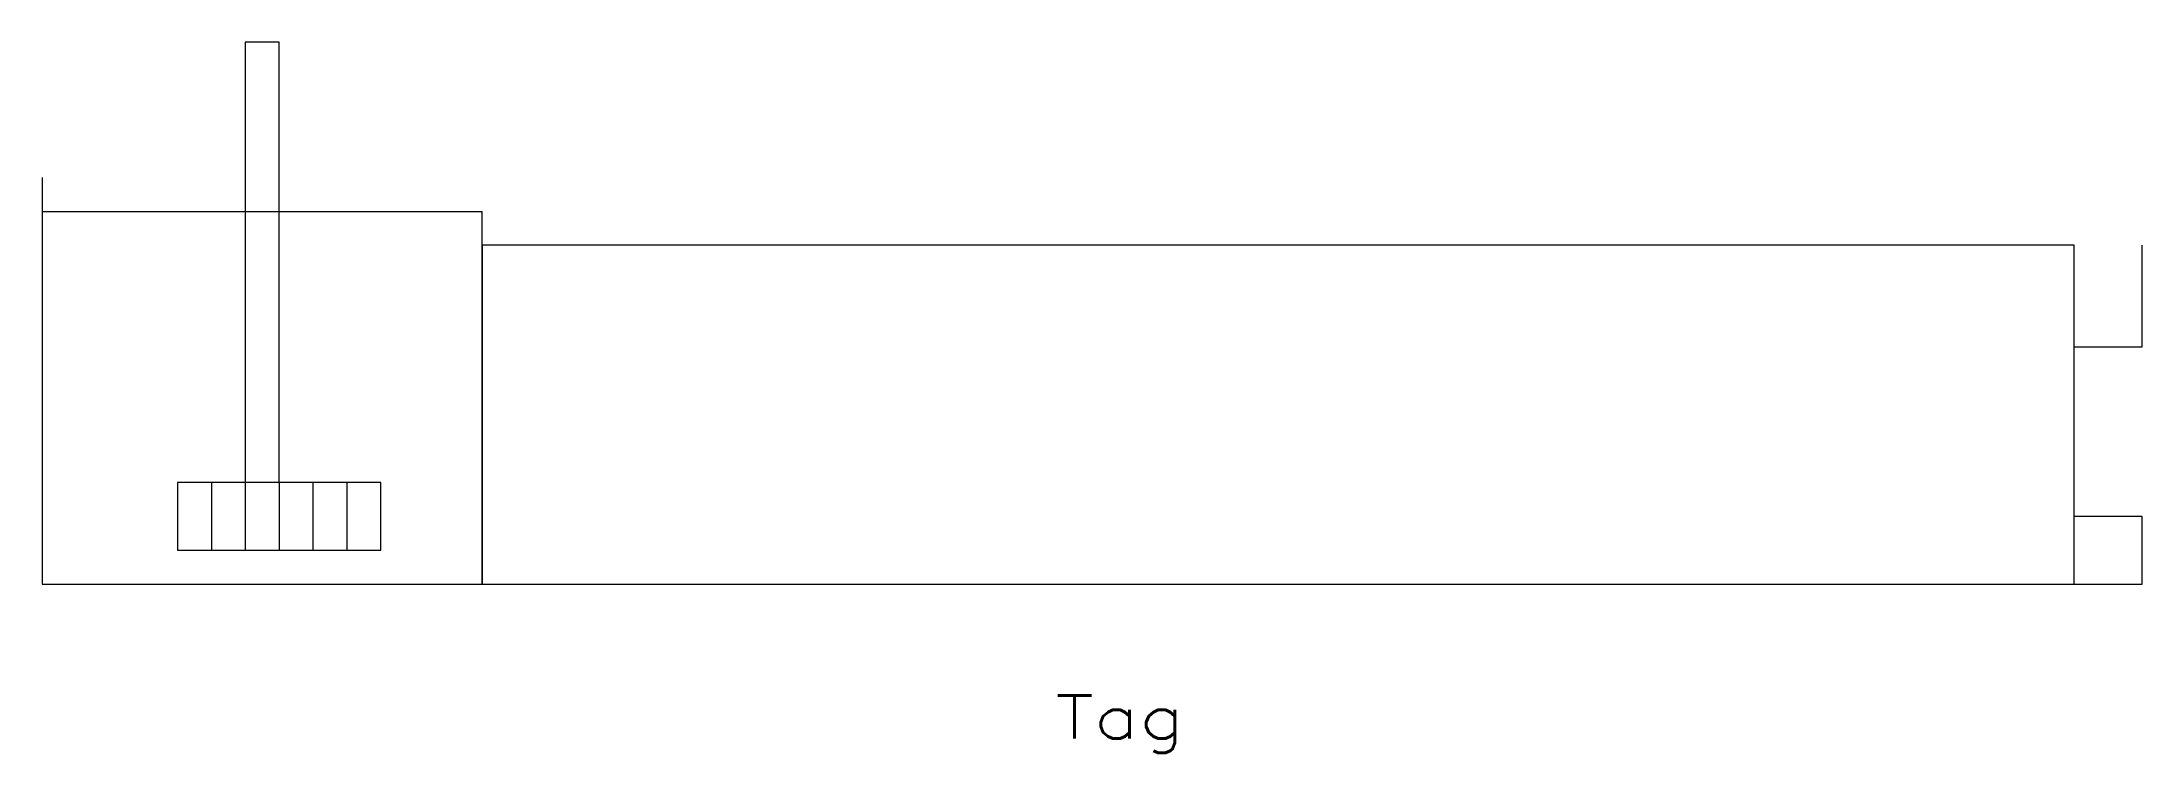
# Model space of a CAD drawing. Header units: inches. Extents: x -30 to 32, y -10 to 11.
import ezdxf
from ezdxf.enums import TextEntityAlignment as Align

# ---------------------------------------------------------------- set-up
doc = ezdxf.new("R2010")
doc.units = ezdxf.units.IN
doc.header["$MEASUREMENT"] = 0
doc.layers.get('0').update_dxf_attribs({"lineweight": 0})
doc.layers.add('SCD_DRAW', color=11, linetype='Continuous', lineweight=0, true_color=0xff7f7f)
doc.styles.add('STANDARD1', font='TXT.SHX')

msp = doc.modelspace()

# ---------------------------------------------------------------- linework, layer by layer
at = {"layer": 'SCD_DRAW', "linetype": 'Continuous'}
for p, q in [((-23, 11), (-24, 11)), ((-24, 11), (-24, -2)), ((-23, -2), (-23, 11)), ((-30, 7), (-30, -5)), ((-30, 6), (-17, 6)), ((-17, -5), (-17, 6)), ((30, 5), (-17, 5)), ((-17, 5), (-17, -5)), ((30, -5), (30, 5)), ((32, 2), (32, 5)), ((30, 2), (32, 2)), ((-24, -2), (-26, -2)), ((-26, -2), (-26, -4)), ((-25, -2), (-25, -4)), ((-24, -2), (-24, -4)), ((-23, -2), (-24, -2)), ((-23, -2), (-23, -4)), ((-20, -2), (-23, -2)), ((-22, -2), (-22, -4)), ((-21, -2), (-21, -4)), ((-20, -4), (-20, -2)), ((32, -3), (30, -3)), ((32, -5), (32, -3)), ((-26, -4), (-20, -4)), ((-30, -5), (30, -5)), ((30, -5), (32, -5))]:
    msp.add_line(p, q, dxfattribs=at)

# ---------------------------------------------------------------- texts
at = {"color": 7, "linetype": 'Continuous', "style": 'STANDARD1', "width": 1.166667}
msp.add_text('Tag', height=1.27, dxfattribs=at).set_placement((-0.078, -9.559), (3.732, -9.559), align=Align.FIT)

doc.saveas('drawing.dxf')
